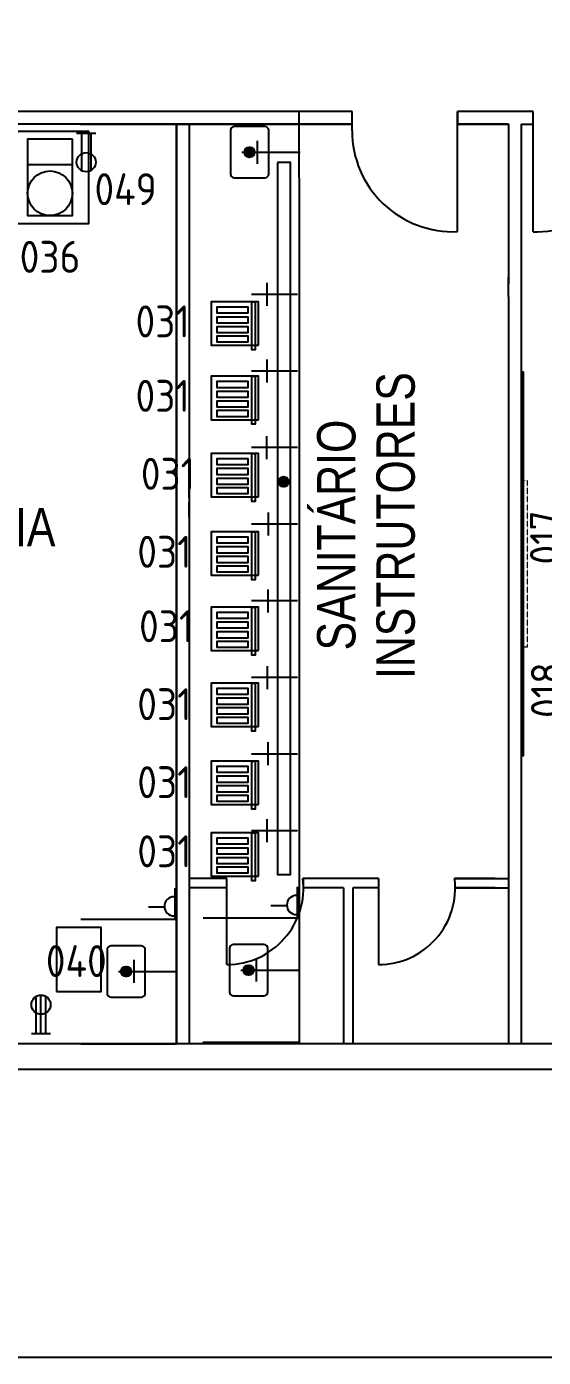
# Model space of a CAD drawing. Header units: millimetres. Extents: x 18768 to 1484868, y -11027 to 520152.
# Drawn here: x 1411283 to 1415328, y 196901 to 207321 of the extents above; entities that cross this region are included whole.
import ezdxf
from ezdxf.enums import TextEntityAlignment as Align

# ---------------------------------------------------------------- set-up
doc = ezdxf.new("R2010")
doc.units = ezdxf.units.MM
doc.linetypes.add('HIDDEN', pattern=[0.375, 0.25, -0.125])
for name, color, linetype in [('018', 4, 'Continuous'), ('L018-SIMBOLO1', 3, 'Continuous'), ('L025-CONTORNO', 7, 'Continuous'), ('L025-IMPLANTAÇÃO', 1, 'Continuous'), ('L025-TEXTO', 7, 'Continuous'), ('L035-ARRANJO-ADQUIRIR', 102, 'Continuous'), ('L035-TEXTO', 40, 'Continuous'), ('PAREDES', 7, 'Continuous')]:
    doc.layers.add(name, color=color, linetype=linetype)
doc.layers.add('L035-DEMOLIÇÃO', color=40, linetype='Continuous', plot=False)
doc.styles.add('ISO-CP--25', font='isocp.shx', dxfattribs={"height": 250})
doc.styles.get("Standard").update_dxf_attribs({"font": 'arial.ttf'})

# ---------------------------------------------------------------- blocks, each defined once
blk = doc.blocks.new('BL_SENAI_id9300159197')
at = {"layer": 'L025-CONTORNO', "color": 0, "linetype": 'HIDDEN', "lineweight": 9}
blk.add_lwpolyline([(-650, -50), (650, -50), (650, 0), (-650, 0)], close=True, dxfattribs=at)
at = {"layer": 'L025-TEXTO', "lineweight": 9, "style": 'ISO-CP--25'}
blk.add_attdef('rmp_mt_codmaterial', (15, 15), '', height=40, dxfattribs=at)
at = {"layer": 'L025-TEXTO', "lineweight": 9, "style": 'ISO-CP--25', "flags": 1}
for tag in ['rmp_mt_nomeunid', 'rmp_mt_potencia', 'rmp_mt_cod']:
    blk.add_attdef(tag, (15, 15), '', height=40, dxfattribs=at)
blk = doc.blocks.new('BL_SENAI_id9320290690')
at = {"layer": 'L025-CONTORNO', "color": 0}
blk.add_lwpolyline([(-3131, 134), (-131, 134), (-131, 152), (-3131, 152)], close=True, dxfattribs=at)
at = {"layer": 'L025-TEXTO', "style": 'ISO-CP--25'}
blk.add_attdef('rmp_mt_codmaterial', (15, 15), '', height=40, dxfattribs=at)
at = {"layer": 'L025-TEXTO', "style": 'ISO-CP--25', "flags": 1}
for tag in ['rmp_mt_nomeunid', 'rmp_mt_potencia', 'rmp_mt_cod']:
    blk.add_attdef(tag, (15, 15), '', height=40, dxfattribs=at)
blk = doc.blocks.new('BL_SENAI_id9300044259')
at = {"layer": 'L035-ARRANJO-ADQUIRIR', "color": 0, "linetype": 'ByBlock', "lineweight": -2}
for points in [[(-55, 0), (-55, 0), (-55, -340), (-55, -340), (315, -340), (315, -340), (315, 0), (315, 0)], [(-30, -337), (-30, -337), (0, -337), (0, -337), (0, 33), (0, 33), (-30, 33), (-30, 33)], [(27, -71), (27, -71), (272, -71), (272, -71), (272, -26), (272, -26), (27, -26), (27, -26)], [(27, -145), (27, -145), (272, -145), (272, -145), (272, -100), (272, -100), (27, -100), (27, -100)], [(27, -221), (27, -221), (272, -221), (272, -221), (272, -176), (272, -176), (27, -176), (27, -176)], [(27, -298), (27, -298), (272, -298), (272, -298), (272, -253), (272, -253), (27, -253), (27, -253)]]:
    blk.add_lwpolyline(points, close=True, dxfattribs=at)
at = {"layer": 'L025-TEXTO', "style": 'ISO-CP--25'}
blk.add_attdef('rmp_mt_codmaterial', (15, 15), '', height=40, dxfattribs=at)
at = {"layer": 'L025-TEXTO', "style": 'ISO-CP--25', "flags": 1}
for tag in ['rmp_mt_nomeunid', 'rmp_mt_potencia', 'rmp_mt_cod']:
    blk.add_attdef(tag, (15, 15), '', height=40, dxfattribs=at)
blk = doc.blocks.new('BL_SENAI_id9330313530')
at = {"layer": 'L035-ARRANJO-ADQUIRIR', "color": 0, "linetype": 'ByBlock', "lineweight": -2}
blk.add_line((0, 0), (350, 0), dxfattribs=at)
blk.add_lwpolyline([(350, 200), (0, 200), (0, -400), (350, -400)], close=True, dxfattribs=at)
blk.add_circle((175, -225), 175, dxfattribs=at)
at = {"layer": 'L025-TEXTO', "style": 'ISO-CP--25'}
blk.add_attdef('rmp_mt_codmaterial', (15, 15), '', height=40, dxfattribs=at)
at = {"layer": 'L025-TEXTO', "style": 'ISO-CP--25', "flags": 1}
for tag in ['rmp_mt_nomeunid', 'rmp_mt_potencia', 'rmp_mt_cod']:
    blk.add_attdef(tag, (15, 15), '', height=40, dxfattribs=at)
blk = doc.blocks.new('BL_SENAI_id9330391970')
at = {"layer": 'L035-ARRANJO-ADQUIRIR', "color": 0, "linetype": 'ByBlock', "lineweight": -2}
blk.add_lwpolyline([(0, 0), (350, 0), (350, 500), (0, 500)], close=True, dxfattribs=at)
at = {"layer": 'L025-TEXTO', "linetype": 'ByBlock', "lineweight": -2, "style": 'ISO-CP--25'}
blk.add_attdef('rmp_mt_codmaterial', (15, 15), '', height=40, dxfattribs=at)
at = {"layer": 'L025-TEXTO', "linetype": 'ByBlock', "lineweight": -2, "style": 'ISO-CP--25', "flags": 1}
for tag in ['rmp_mt_nomeunid', 'rmp_mt_potencia', 'rmp_mt_cod']:
    blk.add_attdef(tag, (15, 15), '', height=40, dxfattribs=at)
blk = doc.blocks.new('BL_SENAI_id9320260310')
at = {"layer": 'L035-ARRANJO-ADQUIRIR', "color": 0, "linetype": 'ByBlock', "lineweight": -2}
blk.add_lwpolyline([(0, 0), (1300, 0), (1300, 720), (0, 720)], close=True, dxfattribs=at)
at = {"layer": 'L025-TEXTO', "linetype": 'ByBlock', "lineweight": -2, "style": 'ISO-CP--25'}
blk.add_attdef('rmp_mt_codmaterial', (15, 15), '', height=40, dxfattribs=at)
at = {"layer": 'L025-TEXTO', "linetype": 'ByBlock', "lineweight": -2, "style": 'ISO-CP--25', "flags": 1}
for tag in ['rmp_mt_nomeunid', 'rmp_mt_potencia', 'rmp_mt_cod']:
    blk.add_attdef(tag, (15, 15), '', height=40, dxfattribs=at)

msp = doc.modelspace()

# ---------------------------------------------------------------- hatches: boundary and pattern name
at = {"layer": 'L025-IMPLANTAÇÃO', "linetype": 'Continuous'}
h = msp.add_hatch(dxfattribs=at)
h.set_pattern_fill('ANSI31', color=256, scale=16, angle=630, style=0)
h.set_pattern_definition([(315, (1336541.3567, 292039.879), (1.414213562, 1.414213562), [])])
h.paths.add_polyline_path([(1413067.933, 206336.914, 0.414213562), (1413027.933, 206376.914, 0.414213562), (1412987.933, 206336.914)])
h.paths.add_polyline_path([(1413027.933, 206296.914, 0.414213562), (1413067.933, 206336.914), (1412987.933, 206336.914, 0.414213562)])
h = msp.add_hatch(dxfattribs=at)
h.set_pattern_fill('ANSI31', color=256, scale=16, angle=630, style=0)
h.set_pattern_definition([(315, (1336808.4391, 289460.1562), (1.414213562, 1.414213562), [])])
h.paths.add_polyline_path([(1413335.016, 203757.191, 0.414213562), (1413295.016, 203797.191, 0.414213562), (1413255.016, 203757.191)])
h.paths.add_polyline_path([(1413295.016, 203717.191, 0.414213562), (1413335.016, 203757.191), (1413255.016, 203757.191, 0.414213562)])
h = msp.add_hatch(dxfattribs=at)
h.set_pattern_fill('ANSI31', color=256, scale=16, angle=630, style=0)
h.set_pattern_definition([(315, (1335575.1682, 285625.546), (1.414213562, 1.414213562), [])])
h.paths.add_polyline_path([(1412101.745, 199922.581, 0.414213562), (1412061.745, 199962.581, 0.414213562), (1412021.745, 199922.581)])
h.paths.add_polyline_path([(1412061.745, 199882.581, 0.414213562), (1412101.745, 199922.581), (1412021.745, 199922.581, 0.414213562)])
h = msp.add_hatch(dxfattribs=at)
h.set_pattern_fill('ANSI31', color=256, scale=16, angle=630, style=0)
h.set_pattern_definition([(315, (1336533.9435, 285635.6992), (1.414213562, 1.414213562), [])])
h.paths.add_polyline_path([(1413060.52, 199932.734, 0.414213562), (1413020.52, 199972.734, 0.414213562), (1412980.52, 199932.734)])
h.paths.add_polyline_path([(1413020.52, 199892.734, 0.414213562), (1413060.52, 199932.734), (1412980.52, 199932.734, 0.414213562)])

# ---------------------------------------------------------------- linework, layer by layer
at = {"layer": '018'}
for p, q in [((1412443.358, 200574.539), (1412443.358, 200324.539)), ((1413402.133, 200584.692), (1413402.133, 200334.692)), ((1412236.388, 200430.09), (1412361.388, 200430.09)), ((1413195.163, 200440.243), (1413320.163, 200440.243))]:
    msp.add_line(p, q, dxfattribs=at)
for centre in [(1412436.388, 200433.291), (1413395.163, 200443.444)]:
    msp.add_arc(centre, 75, 90, 270, dxfattribs=at)
at = {"layer": 'DEFPOINTS'}
for p, q in [((1414655.72, 206654.995), (1414655.72, 206555.995)), ((1415248.261, 206654.995), (1414655.72, 206654.995)), ((1414655.72, 206555.995), (1415055.72, 206555.995)), ((1415154.72, 206555.995), (1415248.261, 206555.995)), ((1415248.261, 205714.995), (1415283.261, 205714.995)), ((1415054.876, 205207.749), (1415054.876, 205357.749)), ((1412556.431, 205206.995), (1412556.431, 205206.995)), ((1412556.431, 205206.995), (1412556.431, 205206.995)), ((1412556.431, 205206.995), (1412556.431, 205206.995)), ((1412556.431, 205206.995), (1412556.431, 205206.995)), ((1412556.431, 205206.995), (1412556.431, 204506.995)), ((1412556.333, 203629.182), (1412556.333, 203749.182)), ((1412556.333, 203477.005), (1412556.333, 203597.005)), ((1412850.387, 200651.934), (1412556.431, 200651.934)), ((1412850.387, 200576.934), (1412556.431, 200576.934)), ((1414633.181, 200651.934), (1415055.72, 200651.934)), ((1414637.887, 200576.934), (1415055.72, 200576.934))]:
    msp.add_line(p, q, dxfattribs=at)
at = {"layer": 'L018-SIMBOLO1'}
for p, q in [((1411824.648, 206483.906), (1411674.648, 206483.906)), ((1411712.148, 206483.906), (1411712.148, 206193.954)), ((1411787.148, 206483.906), (1411787.148, 206193.954)), ((1411395.807, 199437.808), (1411395.807, 199737.808)), ((1411358.307, 199437.808), (1411358.307, 199727.76)), ((1411433.307, 199437.808), (1411433.307, 199727.76)), ((1411320.807, 199437.808), (1411470.807, 199437.808))]:
    msp.add_line(p, q, dxfattribs=at)
for centre in [(1411749.648, 206258.906), (1411395.807, 199662.808)]:
    msp.add_circle(centre, 75, dxfattribs=at)
at = {"layer": 'L025-IMPLANTAÇÃO', "linetype": 'Continuous'}
for p, q in [((1411705.413, 206555.995), (1413830.72, 206555.995)), ((1413088.619, 206427.318), (1413088.619, 206247.318)), ((1412968.619, 206337.318), (1413423.619, 206337.318)), ((1413163.971, 205314.258), (1413163.971, 205134.258)), ((1413043.971, 205226.666), (1413403.971, 205226.666)), ((1413163.971, 204714.258), (1413163.971, 204534.258)), ((1413043.971, 204626.666), (1413403.971, 204626.666)), ((1413160.79, 204114.258), (1413160.79, 203934.258)), ((1413043.971, 204026.666), (1413403.971, 204026.666)), ((1413173.512, 203516.698), (1413173.512, 203336.698)), ((1413043.971, 203426.666), (1413403.971, 203426.666)), ((1413170.332, 202912.887), (1413170.332, 202732.887)), ((1413043.971, 202826.666), (1413403.971, 202826.666)), ((1413167.151, 202314.258), (1413167.151, 202134.258)), ((1413043.971, 202226.666), (1413403.971, 202226.666)), ((1413170.332, 201717.333), (1413170.332, 201537.333)), ((1413043.971, 201626.666), (1413403.971, 201626.666)), ((1413163.971, 201114.258), (1413163.971, 200934.258)), ((1413043.971, 201026.666), (1413403.971, 201026.666)), ((1411707.431, 200332.038), (1412457.431, 200332.038)), ((1412666.206, 200342.191), (1413416.206, 200342.191)), ((1412122.431, 200012.985), (1412122.431, 199832.985)), ((1413081.206, 200023.138), (1413081.206, 199843.138)), ((1412002.431, 199922.985), (1412457.431, 199922.985)), ((1412961.206, 199933.138), (1413416.206, 199933.138))]:
    msp.add_line(p, q, dxfattribs=at)
for points in [[(1412878.619, 206507.318), (1412878.619, 206167.318, 0.414213562), (1412908.619, 206137.318), (1413148.619, 206137.318, 0.414213562), (1413178.619, 206167.318), (1413178.619, 206507.318, 0.414213562), (1413148.619, 206537.318), (1412908.619, 206537.318, 0.414213562)], [(1411912.431, 200092.985), (1411912.431, 199752.985, 0.414213562), (1411942.431, 199722.985), (1412182.431, 199722.985, 0.414213562), (1412212.431, 199752.985), (1412212.431, 200092.985, 0.414213562), (1412182.431, 200122.985), (1411942.431, 200122.985, 0.414213562)], [(1412871.206, 200103.138), (1412871.206, 199763.138, 0.414213562), (1412901.206, 199733.138), (1413141.206, 199733.138, 0.414213562), (1413171.206, 199763.138), (1413171.206, 200103.138, 0.414213562), (1413141.206, 200133.138), (1412901.206, 200133.138, 0.414213562)]]:
    msp.add_lwpolyline(points, format="xyb", close=True, dxfattribs=at)
for points in [[(1413248.166, 206257.191), (1413248.166, 200682.191), (1413348.166, 200682.191), (1413348.166, 206257.191)], [(1412457.431, 199355.995), (1411707.431, 199355.995), (1411707.431, 199355.995), (1412457.431, 199355.995)], [(1413416.206, 199366.148), (1412666.206, 199366.148), (1412666.206, 199366.148), (1413416.206, 199366.148)]]:
    msp.add_lwpolyline(points, close=True, dxfattribs=at)
for centre in [(1413027.933, 206336.914), (1413295.016, 203757.191), (1412061.745, 199922.581), (1413020.52, 199932.734)]:
    msp.add_circle(centre, 40, dxfattribs=at)
at = {"layer": 'L035-DEMOLIÇÃO', "linetype": 'ByBlock', "lineweight": -2}
msp.add_lwpolyline([(1437540.298, 196901.407), (1345642.017, 196901.407), (1345642.017, 234430), (1437540.298, 234430)], close=True, dxfattribs=at)
at = {"layer": 'PAREDES'}
for p, q in [((1413830.72, 206654.995), (1404858.161, 206654.995)), ((1413414.529, 206654.995), (1413416.206, 205616.148)), ((1413830.72, 206504.995), (1413830.72, 206654.995)), ((1414655.72, 205715.77), (1414655.72, 206654.995)), ((1415105.009, 206654.995), (1414655.72, 206654.995)), ((1415105.009, 206654.995), (1414655.72, 206654.995)), ((1415248.261, 205714.995), (1415248.261, 206654.995)), ((1413830.72, 206555.995), (1404858.161, 206555.995)), ((1412455.413, 206555.995), (1412457.431, 205305.995)), ((1412457.431, 199355.995), (1412455.413, 206555.995)), ((1412556.431, 206555.995), (1412556.431, 199355.995)), ((1415055.72, 206555.995), (1414655.72, 206555.995)), ((1415055.72, 206555.995), (1414655.72, 206555.995)), ((1415055.72, 206555.995), (1415055.72, 205305.995)), ((1415154.72, 206555.995), (1415154.72, 199355.995)), ((1413416.206, 205616.148), (1413416.206, 199366.148)), ((1412457.431, 205305.995), (1412457.431, 199355.995)), ((1415055.72, 205206.995), (1415055.72, 199355.995)), ((1412850.387, 200651.934), (1412650.387, 200651.934)), ((1412850.387, 200576.934), (1412650.387, 200576.934)), ((1412850.387, 199976.934), (1412850.387, 200651.934)), ((1414037.887, 200651.934), (1413445.681, 200651.934)), ((1413450.387, 200576.934), (1413450.387, 200651.934)), ((1413762.887, 200576.934), (1413450.387, 200576.934)), ((1413762.887, 200576.934), (1413762.887, 199355.995)), ((1413837.887, 200576.934), (1413837.887, 199355.995)), ((1414037.887, 200576.934), (1413837.887, 200576.934)), ((1414037.887, 200651.934), (1414037.887, 199976.934)), ((1414950.387, 200651.934), (1414633.181, 200651.934)), ((1414950.387, 200576.934), (1414637.887, 200576.934)), ((1421953.298, 199355.995), (1405003.71, 199355.995)), ((1421953.298, 199155.995), (1404996.062, 199155.995))]:
    msp.add_line(p, q, dxfattribs=at)
for centre, radius, start, end in [((1414620.72, 206504.995), 790, 180, 272.5392518), ((1415283.261, 206504.995), 790, 270, 0), ((1412850.387, 200576.934), 600, 270, 7.1807558), ((1414037.887, 200576.934), 600, 270, 7.1807558)]:
    msp.add_arc(centre, radius, start, end, dxfattribs=at)

# ---------------------------------------------------------------- block references
at = {"layer": 'L035-ARRANJO-ADQUIRIR'}
ref = msp.add_blockref('BL_SENAI_id9320260310', (1410471.136, 205778.949), dxfattribs=at)
ref.add_attrib('rmp_mt_codmaterial', '049', dxfattribs={"layer": 'L025-TEXTO', "linetype": 'ByBlock', "lineweight": -2, "height": 250, "style": 'ISO-CP--25'}).set_placement((1412058.353, 206048.041), align=Align.MIDDLE)
ref = msp.add_blockref('BL_SENAI_id9330313530', (1411291.282, 206240.683), dxfattribs=at)
ref.add_attrib('rmp_mt_codmaterial', '036', dxfattribs={"layer": 'L025-TEXTO', "height": 250, "style": 'ISO-CP--25'}).set_placement((1411466.282, 205518.235), align=Align.MIDDLE)
ref = msp.add_blockref('BL_SENAI_id9300044259', (1413043.759, 204826.042), dxfattribs=dict(at, rotation=180))
ref.add_attrib('rmp_mt_codmaterial', '031', dxfattribs={"layer": 'L025-TEXTO', "height": 250, "style": 'ISO-CP--25'}).set_placement((1412347.869, 205012.852), align=Align.MIDDLE)
ref = msp.add_blockref('BL_SENAI_id9300044259', (1413043.759, 204242.945), dxfattribs=dict(at, rotation=180))
ref.add_attrib('rmp_mt_codmaterial', '031', dxfattribs={"layer": 'L025-TEXTO', "height": 250, "style": 'ISO-CP--25'}).set_placement((1412347.869, 204430.062), align=Align.MIDDLE)
ref = msp.add_blockref('BL_SENAI_id9320290690', (1415020.33, 201483.793), dxfattribs=dict(at, rotation=270))
ref.add_attrib('rmp_mt_codmaterial', '018', dxfattribs={"layer": 'L025-TEXTO', "height": 250, "rotation": 90, "style": 'ISO-CP--25'}).set_placement((1415355.985, 202125.851), align=Align.MIDDLE)
ref = msp.add_blockref('BL_SENAI_id9300044259', (1413043.759, 203638.631), dxfattribs=dict(at, rotation=180))
ref.add_attrib('rmp_mt_codmaterial', '031', dxfattribs={"layer": 'L025-TEXTO', "height": 250, "style": 'ISO-CP--25'}).set_placement((1412389.53, 203819.521), align=Align.MIDDLE)
ref = msp.add_blockref('BL_SENAI_id9300159197', (1415154.72, 203114.727), dxfattribs=dict(at, rotation=90))
ref.add_attrib('rmp_mt_codmaterial', '017', dxfattribs={"layer": 'L025-TEXTO', "lineweight": 9, "height": 250, "rotation": 90, "style": 'ISO-CP--25'}).set_placement((1415348.386, 203320.814), align=Align.MIDDLE)
ref = msp.add_blockref('BL_SENAI_id9300044259', (1413043.759, 203025.596), dxfattribs=dict(at, rotation=180))
ref.add_attrib('rmp_mt_codmaterial', '031', dxfattribs={"layer": 'L025-TEXTO', "height": 250, "style": 'ISO-CP--25'}).set_placement((1412361.756, 203208.979), align=Align.MIDDLE)
ref = msp.add_blockref('BL_SENAI_id9300044259', (1413043.759, 202436.105), dxfattribs=dict(at, rotation=180))
ref.add_attrib('rmp_mt_codmaterial', '031', dxfattribs={"layer": 'L025-TEXTO', "height": 250, "style": 'ISO-CP--25'}).set_placement((1412375.643, 202626.189), align=Align.MIDDLE)
ref = msp.add_blockref('BL_SENAI_id9300044259', (1413043.759, 201841.005), dxfattribs=dict(at, rotation=180))
ref.add_attrib('rmp_mt_codmaterial', '031', dxfattribs={"layer": 'L025-TEXTO', "height": 250, "style": 'ISO-CP--25'}).set_placement((1412361.756, 202015.648), align=Align.MIDDLE)
ref = msp.add_blockref('BL_SENAI_id9300044259', (1413043.759, 201230.295), dxfattribs=dict(at, rotation=180))
ref.add_attrib('rmp_mt_codmaterial', '031', dxfattribs={"layer": 'L025-TEXTO', "height": 250, "style": 'ISO-CP--25'}).set_placement((1412361.756, 201405.106), align=Align.MIDDLE)
ref = msp.add_blockref('BL_SENAI_id9300044259', (1413043.759, 200668.128), dxfattribs=dict(at, rotation=180))
ref.add_attrib('rmp_mt_codmaterial', '031', dxfattribs={"layer": 'L025-TEXTO', "height": 250, "style": 'ISO-CP--25'}).set_placement((1412361.756, 200863.944), align=Align.MIDDLE)
at = {"layer": 'L035-ARRANJO-ADQUIRIR', "linetype": 'ByBlock', "lineweight": -2}
ref = msp.add_blockref('BL_SENAI_id9330391970', (1411516.206, 199766.148), dxfattribs=at)
ref.add_attrib('rmp_mt_codmaterial', '040', dxfattribs={"layer": 'L025-TEXTO', "linetype": 'ByBlock', "lineweight": -2, "height": 250, "style": 'ISO-CP--25'}).set_placement((1411671.944, 200004.503), align=Align.MIDDLE)

# ---------------------------------------------------------------- texts
at = {"layer": 'L035-TEXTO', "width": 0.8}
for s, p in [('INSTRUTORES', (1414321.098, 202212.258)), ('SANITÁRIO', (1413856.852, 202436.498))]:
    msp.add_text(s, height=300, rotation=90, dxfattribs=at).set_placement(p)
msp.add_text('LAB. DE METALOGRAFIA', height=300, dxfattribs=at).set_placement((1407503.72, 203252.556))

doc.saveas('drawing.dxf')
